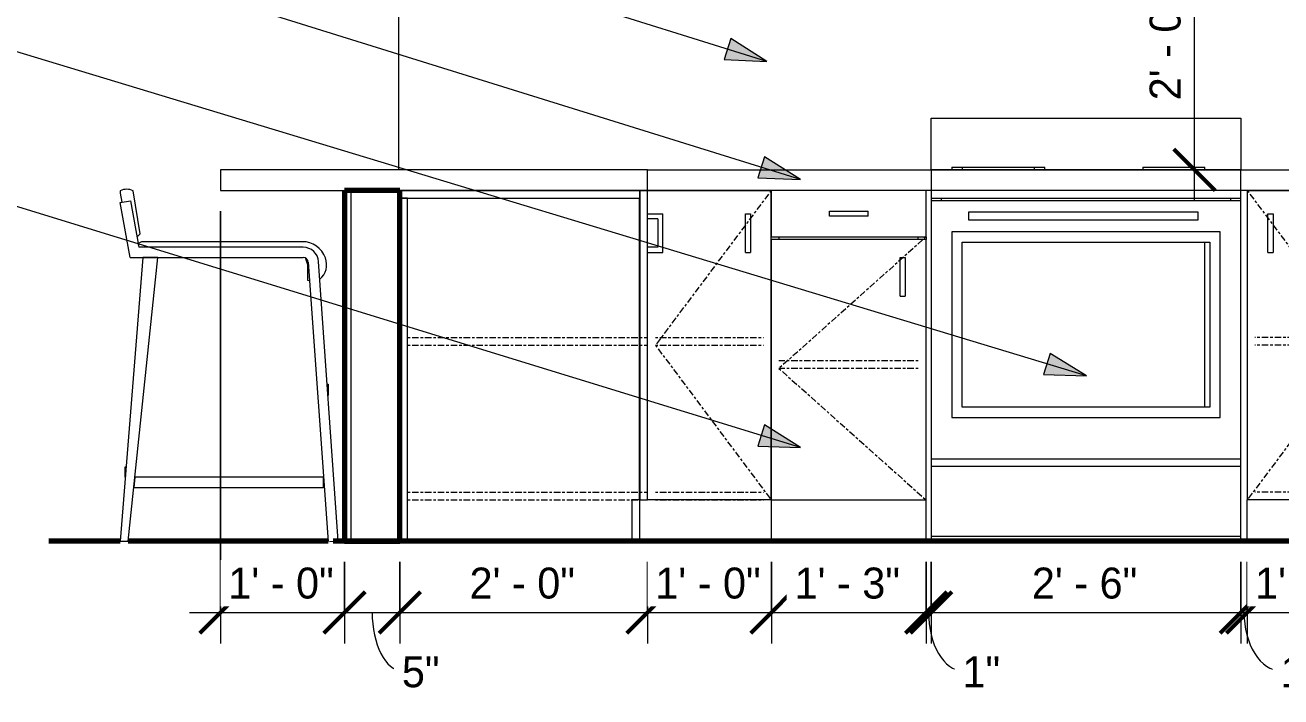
# Model space of a CAD drawing. Header units: inches. Extents: x 2887 to 5387, y 120 to 10852.
# Drawn here: x 3129.3 to 3251, y 120.9 to 186 of the extents above; entities that cross this region are included whole.
import ezdxf

# ---------------------------------------------------------------- set-up
doc = ezdxf.new("R2010")
doc.units = ezdxf.units.IN
doc.header["$MEASUREMENT"] = 0
doc.linetypes.add('Center', pattern=[1.25, 0.25, -0.1875, 0.625, -0.1875])
for name, color, linetype, lineweight in [('0-2', 10, 'Continuous', 5), ('A-ANNO-DIMS', 211, 'Continuous', 9), ('A-ANNO-DIMS-32', 211, 'Continuous', 9), ('A-FLOR-1', 7, 'Continuous', 70), ('A-WALL', 113, 'Continuous', 18), ('A-WALL-2', 113, 'Continuous', 70), ('A-WALL-3', 113, 'Continuous', 9), ('G-ANNO-TEXT', 231, 'Continuous', 9), ('I-FURN', 30, 'Continuous', 9), ('Q-CASE', 31, 'Continuous', 9), ('Q-CASE-1', 31, 'Center', 9), ('Q-SPCQ', 91, 'Continuous', 9)]:
    doc.layers.add(name, color=color, linetype=linetype, lineweight=lineweight)
doc.styles.add('Century Gothic', font='ufonts.com_century-gothic.ttf', dxfattribs={"height": 3})
doc.dimstyles.new('OD_1__HACK_2', dxfattribs={"dimscale": 12, "dimtxt": 3.132505, "dimasz": 0.333333, "dimexe": 0.25, "dimexo": 0.166667, "dimgap": 0.041667, "dimtad": 1, "dimdec": 0, "dimzin": 3, "dimdsep": 46, "dimlunit": 4, "dimtxsty": 'Century Gothic', "dimblk1": 'OBLIQUE', "dimblk2": 'OBLIQUE', "dimsah": 1, "dimcen": 0.09, "dimdle": 0.25, "dimazin": 0, "dimtfac": 1, "dimtdec": 4, "dimtix": 1, "dimtmove": 0, "dimatfit": 3, "dimfxl": 1, "dimtvp": 1, "dimtfill": 1, "dimfrac": 2, "dimtolj": 1, "dimtzin": 0, "dimarcsym": 2})
doc.dimstyles.new('OD_1__HACK_2_1', dxfattribs={"dimscale": 12, "dimtxt": 3.132505, "dimasz": 0.333333, "dimexe": 0.25, "dimexo": 0.166667, "dimgap": 0.041667, "dimtad": 1, "dimdec": 0, "dimzin": 3, "dimdsep": 46, "dimlunit": 4, "dimtxsty": 'Century Gothic', "dimblk1": 'OBLIQUE', "dimblk2": 'OBLIQUE', "dimsah": 1, "dimcen": 0.09, "dimdle": 0.25, "dimazin": 0, "dimtfac": 1, "dimtdec": 4, "dimtix": 1, "dimtmove": 1, "dimatfit": 3, "dimfxl": 1, "dimtvp": 1, "dimtfill": 1, "dimfrac": 2, "dimtolj": 1, "dimtzin": 0, "dimarcsym": 2})

# ---------------------------------------------------------------- blocks, each defined once
blk = doc.blocks.new('CTR - 1st Phase - Shell_rvt-2-2ND _ 3RD FLOOR - 1BD A - ADA TYPE B - KITCHEN BACK WALL')
at = {"layer": 'A-FLOR-1'}
for p, q in [((-10603.38, 136), (-10610.32, 136)), ((-10583.25, 136), (-10602.63, 136)), ((-10457.52, 136), (-10582.74, 136))]:
    blk.add_line(p, q, dxfattribs=at)
blk = doc.blocks.new('Bar_Stool_6722_1_ - Bar_Stool_6722_1_-1229311-2ND _ 3RD FLOOR - 1BD A - ADA TYPE B - KITCHEN BACK WALL')
at = {"layer": 'I-FURN'}
for p, q in [((-10603.38, 169.98), (-10603.38, 169.73)), ((-10603.38, 169.73), (-10603.23, 168.86)), ((-10601.47, 165.79), (-10602.14, 169.98)), ((-10603.38, 168.84), (-10602.39, 169.01)), ((-10602.44, 163.5), (-10603.38, 168.84)), ((-10602.39, 169.01), (-10601.6, 164.5)), ((-10601.79, 165.59), (-10601.64, 165.62)), ((-10601.64, 165.62), (-10601.47, 165.79)), ((-10601.34, 165.04), (-10601.65, 164.86)), ((-10601.65, 164.86), (-10601.64, 164.71)), ((-10585.66, 164.5), (-10601.6, 164.5)), ((-10585.75, 165.04), (-10601.34, 165.04)), ((-10601.2, 163.5), (-10603.38, 136)), ((-10602.63, 136), (-10599.74, 163.5)), ((-10602.44, 163.5), (-10585.66, 163.5)), ((-10599.74, 163.5), (-10601.2, 163.5)), ((-10585.44, 163.41), (-10585.25, 162.82)), ((-10582.25, 136.04), (-10584.16, 163.11)), ((-10585.25, 162.82), (-10585.25, 161.32)), ((-10585.16, 163.04), (-10583.24, 135.97)), ((-10585.25, 161.32), (-10585.04, 161.29)), ((-10583.32, 151.22), (-10583.24, 151.22)), ((-10583.24, 151.22), (-10583.24, 150.11)), ((-10602.92, 142.22), (-10602.92, 143.22)), ((-10602.92, 143.22), (-10602.81, 143.22)), ((-10602.89, 142.22), (-10602.92, 142.22)), ((-10601.98, 142.22), (-10602.08, 141.22)), ((-10602.08, 141.22), (-10583.69, 141.22)), ((-10583.69, 142.22), (-10601.98, 142.22)), ((-10583.69, 141.22), (-10583.69, 142.22)), ((-10603.38, 136), (-10602.63, 136)), ((-10583.12, 135.97), (-10582.25, 136.04))]:
    blk.add_line(p, q, dxfattribs=at)
for centre, radius, start, end in [((-10602.76, 168.61), 1.51, 65.6531, 114.3469), ((-10585.75, 162.64), 2.4, 20, 90), ((-10585.66, 163), 1.5, 4.0543, 90), ((-10585.66, 163), 0.5, 4.0543, 90), ((-10585.25, 162.82), 1.87, 310.3241, 20)]:
    blk.add_arc(centre, radius, start, end, dxfattribs=at)
blk = doc.blocks.new('Base Cabinet Corner 197 - Base Cabinet Corner 197-2569781-2ND _ 3RD FLOOR - 1BD A - ADA TYPE B - KITCHEN BACK WALL')
at = {"layer": 'Q-CASE'}
for p, q in [((-10494.16, 170), (-10482.18, 170)), ((-10494.16, 170), (-10494.16, 140)), ((-10481.41, 170), (-10482.18, 170)), ((-10482.18, 170), (-10482.18, 140)), ((-10481.41, 140), (-10481.41, 170)), ((-10458.16, 170), (-10481.41, 170)), ((-10481.41, 170), (-10481.41, 169.25)), ((-10481.41, 169.25), (-10458.16, 169.25)), ((-10458.16, 169.25), (-10458.91, 169.25)), ((-10458.91, 169.25), (-10458.91, 136)), ((-10458.16, 169.25), (-10458.16, 170)), ((-10458.16, 136), (-10458.16, 169.25)), ((-10492.15, 167.75), (-10491.66, 167.75)), ((-10492.15, 164), (-10492.15, 167.75)), ((-10491.66, 167.75), (-10491.66, 164)), ((-10483.66, 167.75), (-10482.18, 167.75)), ((-10483.66, 167.75), (-10483.66, 164)), ((-10483.16, 164.5), (-10483.16, 167.25)), ((-10482.18, 167.25), (-10483.16, 167.25)), ((-10482.18, 164.5), (-10483.16, 164.5)), ((-10492.15, 164), (-10491.66, 164)), ((-10483.66, 164), (-10482.18, 164)), ((-10494.16, 136), (-10494.16, 140)), ((-10482.18, 140), (-10494.16, 140)), ((-10482.18, 140), (-10481.41, 140)), ((-10480.65, 140), (-10481.41, 140)), ((-10481.41, 140), (-10481.41, 136)), ((-10480.65, 140), (-10481.41, 140)), ((-10481.41, 140), (-10481.41, 136)), ((-10480.65, 136), (-10480.65, 140)), ((-10480.65, 136), (-10480.65, 140)), ((-10481.41, 136), (-10480.65, 136)), ((-10481.41, 136), (-10480.65, 136)), ((-10458.91, 136), (-10458.16, 136))]:
    blk.add_line(p, q, dxfattribs=at)
at = {"layer": 'Q-CASE-1'}
for p, q in [((-10494.16, 170), (-10482.93, 155)), ((-10482.93, 155), (-10494.16, 140)), ((-10482.93, 155.75), (-10493.41, 155.75)), ((-10482.93, 155), (-10493.41, 155)), ((-10458.91, 155.75), (-10482.16, 155.75)), ((-10458.91, 155), (-10482.16, 155)), ((-10482.93, 140.75), (-10493.41, 140.75)), ((-10482.93, 140), (-10493.41, 140)), ((-10458.91, 140.75), (-10482.16, 140.75)), ((-10458.91, 140), (-10482.16, 140))]:
    blk.add_line(p, q, dxfattribs=at)
blk = doc.blocks.new('Base Cabinet Corner 197 - Base Cabinet Corner 197-2565125-2ND _ 3RD FLOOR - 1BD A - ADA TYPE B - KITCHEN BACK WALL')
at = {"layer": 'Q-CASE'}
for p, q in [((-10553.04, 170), (-10576.29, 170)), ((-10576.29, 170), (-10576.29, 169.25)), ((-10576.29, 169.25), (-10553.04, 169.25)), ((-10576.29, 169.25), (-10576.29, 136)), ((-10575.54, 169.25), (-10576.29, 169.25)), ((-10575.54, 136), (-10575.54, 169.25)), ((-10553.06, 140), (-10553.06, 169.25)), ((-10552.27, 170), (-10553.04, 170)), ((-10553.04, 170), (-10553.04, 140)), ((-10553.04, 169.25), (-10553.04, 170)), ((-10552.27, 140), (-10552.27, 170)), ((-10552.27, 170), (-10540.29, 170)), ((-10540.29, 140), (-10540.29, 170)), ((-10552.27, 167.75), (-10550.79, 167.75)), ((-10551.29, 167.25), (-10552.27, 167.25)), ((-10551.29, 167.25), (-10551.29, 164.5)), ((-10550.79, 164), (-10550.79, 167.75)), ((-10542.79, 167.75), (-10542.3, 167.75)), ((-10542.79, 164), (-10542.79, 167.75)), ((-10542.3, 167.75), (-10542.3, 164)), ((-10551.29, 164.5), (-10552.27, 164.5)), ((-10552.27, 164), (-10550.79, 164)), ((-10542.79, 164), (-10542.3, 164)), ((-10553.04, 140), (-10553.81, 140)), ((-10553.81, 140), (-10553.81, 136)), ((-10553.04, 140), (-10553.81, 140)), ((-10553.81, 140), (-10553.81, 136)), ((-10553.04, 136), (-10553.04, 140)), ((-10553.04, 136), (-10553.04, 140)), ((-10553.04, 140), (-10552.27, 140)), ((-10540.29, 140), (-10552.27, 140)), ((-10540.29, 140), (-10540.29, 136)), ((-10576.29, 136), (-10575.54, 136)), ((-10553.81, 136), (-10553.04, 136)), ((-10553.81, 136), (-10553.04, 136))]:
    blk.add_line(p, q, dxfattribs=at)
at = {"layer": 'Q-CASE-1'}
for p, q in [((-10540.29, 170), (-10551.52, 155)), ((-10575.54, 155.75), (-10552.29, 155.75)), ((-10575.54, 155), (-10552.29, 155)), ((-10551.52, 155.75), (-10541.04, 155.75)), ((-10551.52, 155), (-10540.29, 140)), ((-10551.52, 155), (-10541.04, 155)), ((-10575.54, 140.75), (-10552.29, 140.75)), ((-10575.54, 140), (-10552.29, 140)), ((-10551.52, 140.75), (-10541.04, 140.75)), ((-10551.52, 140), (-10541.04, 140))]:
    blk.add_line(p, q, dxfattribs=at)
blk = doc.blocks.new('Single Door 1 Drawer 211 - 211 Base Cabinet Single Door1 Drawer 15_-2709718-2ND _ 3RD FLOOR - 1BD A - ADA TYPE B - KITCHEN BACK WALL')
at = {"layer": 'Q-CASE'}
for p, q in [((-10525.29, 170), (-10540.29, 170)), ((-10540.29, 170), (-10540.29, 165.5)), ((-10525.29, 165.5), (-10525.29, 170)), ((-10534.66, 168), (-10530.91, 168)), ((-10534.66, 167.5), (-10534.66, 168)), ((-10530.91, 167.5), (-10530.91, 168)), ((-10530.91, 167.5), (-10534.66, 167.5)), ((-10540.29, 165.5), (-10525.29, 165.5)), ((-10525.29, 165.25), (-10540.29, 165.25)), ((-10540.29, 165.25), (-10540.29, 140)), ((-10539.54, 165.5), (-10539.54, 165.25)), ((-10526.04, 165.25), (-10526.04, 165.5)), ((-10525.29, 165.5), (-10525.29, 165.25)), ((-10525.29, 140), (-10525.29, 165.25)), ((-10527.79, 163.5), (-10527.3, 163.5)), ((-10527.79, 159.75), (-10527.79, 163.5)), ((-10527.3, 163.5), (-10527.3, 159.75)), ((-10527.79, 159.75), (-10527.3, 159.75)), ((-10540.29, 140), (-10525.29, 140)), ((-10525.29, 136), (-10525.29, 140))]:
    blk.add_line(p, q, dxfattribs=at)
at = {"layer": 'Q-CASE-1'}
for p, q in [((-10525.29, 165.5), (-10539.54, 152.75)), ((-10526.04, 153.5), (-10539.54, 153.5)), ((-10526.04, 152.75), (-10539.54, 152.75)), ((-10539.54, 152.75), (-10525.29, 140))]:
    blk.add_line(p, q, dxfattribs=at)
blk = doc.blocks.new('DIMBLOCK26-2ND _ 3RD FLOOR - 1BD A - ADA TYPE B - KITCHEN BACK WALL')
at = {"layer": 'A-ANNO-DIMS-32'}
for p, q in [((3148.28, 168), (3148.28, 126.09)), ((3148.28, 129.09), (3148.28, 168)), ((3160.28, 134), (3160.28, 126.09)), ((3160.28, 129.09), (3160.28, 134)), ((3145.28, 129.09), (3160.28, 129.09))]:
    blk.add_line(p, q, dxfattribs=at)
at = {"layer": 'A-ANNO-DIMS-32', "lineweight": 50}
for p, q in [((3148.28, 129.09), (3150.28, 131.09)), ((3160.28, 129.09), (3162.28, 131.09)), ((3148.28, 129.09), (3146.28, 127.09)), ((3160.28, 129.09), (3158.28, 127.09))]:
    blk.add_line(p, q, dxfattribs=at)
at = {"layer": 'A-ANNO-DIMS-32', "color": 0, "insert": (3149.03, 133.44), "char_height": 3, "width": 12.5897, "attachment_point": 1, "line_spacing_factor": 0.984502, "style": 'Century Gothic', "bg_fill": 3, "box_fill_scale": 1.25, "bg_fill_color": 256, "bg_fill_true_color": 13158600, "bg_fill_transparency": 0}
blk.add_mtext('1\' - 0"', dxfattribs=at)
blk = doc.blocks.new('_Oblique')
at = {"color": 0, "linetype": 'ByBlock', "lineweight": -2}
blk.add_line((-0.5, -0.5), (0.5, 0.5), dxfattribs=at)
blk = doc.blocks.new('DIMBLOCK27-2ND _ 3RD FLOOR - 1BD A - ADA TYPE B - KITCHEN BACK WALL')
at = {"layer": 'A-ANNO-DIMS-32'}
for p, q in [((3160.28, 134), (3160.28, 126.09)), ((3160.28, 129.09), (3160.28, 134)), ((3165.66, 134), (3165.66, 126.09)), ((3165.66, 129.09), (3165.66, 134)), ((3160.28, 129.09), (3165.66, 129.09))]:
    blk.add_line(p, q, dxfattribs=at)
at = {"layer": 'A-ANNO-DIMS-32', "lineweight": 50}
for p, q in [((3160.28, 129.09), (3162.28, 131.09)), ((3165.66, 129.09), (3167.66, 131.09)), ((3160.28, 129.09), (3158.28, 127.09)), ((3165.66, 129.09), (3163.66, 127.09))]:
    blk.add_line(p, q, dxfattribs=at)
at = {"layer": 'A-ANNO-DIMS-32'}
blk.add_ellipse((3165.85, 129.09), major_axis=(0, 5.63), ratio=0.511451, start_param=1.570796, end_param=3.141593, dxfattribs=at)
at = {"layer": 'A-ANNO-DIMS-32', "color": 0, "insert": (3165.85, 124.84), "char_height": 3, "width": 4.3557, "attachment_point": 1, "line_spacing_factor": 0.984502, "style": 'Century Gothic', "bg_fill": 3, "box_fill_scale": 1.25, "bg_fill_color": 256, "bg_fill_true_color": 13158600, "bg_fill_transparency": 0}
blk.add_mtext('5"', dxfattribs=at)
blk = doc.blocks.new('DIMBLOCK28-2ND _ 3RD FLOOR - 1BD A - ADA TYPE B - KITCHEN BACK WALL')
at = {"layer": 'A-ANNO-DIMS-32'}
for p, q in [((3165.66, 134), (3165.66, 126.09)), ((3165.66, 129.09), (3165.66, 134)), ((3189.66, 134), (3189.66, 126.09)), ((3189.66, 129.09), (3189.66, 134)), ((3165.66, 129.09), (3189.66, 129.09))]:
    blk.add_line(p, q, dxfattribs=at)
at = {"layer": 'A-ANNO-DIMS-32', "lineweight": 50}
for p, q in [((3165.66, 129.09), (3167.66, 131.09)), ((3189.66, 129.09), (3191.66, 131.09)), ((3165.66, 129.09), (3163.66, 127.09)), ((3189.66, 129.09), (3187.66, 127.09))]:
    blk.add_line(p, q, dxfattribs=at)
at = {"layer": 'A-ANNO-DIMS-32', "color": 0, "insert": (3172.41, 133.44), "char_height": 3, "width": 12.5897, "attachment_point": 1, "line_spacing_factor": 0.984502, "style": 'Century Gothic', "bg_fill": 3, "box_fill_scale": 1.25, "bg_fill_color": 256, "bg_fill_true_color": 13158600, "bg_fill_transparency": 0}
blk.add_mtext('2\' - 0"', dxfattribs=at)
blk = doc.blocks.new('DIMBLOCK29-2ND _ 3RD FLOOR - 1BD A - ADA TYPE B - KITCHEN BACK WALL')
at = {"layer": 'A-ANNO-DIMS-32'}
for p, q in [((3189.66, 134), (3189.66, 126.09)), ((3189.66, 129.09), (3189.66, 134)), ((3201.66, 134), (3201.66, 126.09)), ((3201.66, 129.09), (3201.66, 134)), ((3189.66, 129.09), (3201.66, 129.09))]:
    blk.add_line(p, q, dxfattribs=at)
at = {"layer": 'A-ANNO-DIMS-32', "lineweight": 50}
for p, q in [((3189.66, 129.09), (3191.66, 131.09)), ((3201.66, 129.09), (3203.66, 131.09)), ((3189.66, 129.09), (3187.66, 127.09)), ((3201.66, 129.09), (3199.66, 127.09))]:
    blk.add_line(p, q, dxfattribs=at)
at = {"layer": 'A-ANNO-DIMS-32', "color": 0, "insert": (3190.41, 133.44), "char_height": 3, "width": 12.5897, "attachment_point": 1, "line_spacing_factor": 0.984502, "style": 'Century Gothic', "bg_fill": 3, "box_fill_scale": 1.25, "bg_fill_color": 256, "bg_fill_true_color": 13158600, "bg_fill_transparency": 0}
blk.add_mtext('1\' - 0"', dxfattribs=at)
blk = doc.blocks.new('DIMBLOCK30-2ND _ 3RD FLOOR - 1BD A - ADA TYPE B - KITCHEN BACK WALL')
at = {"layer": 'A-ANNO-DIMS-32'}
for p, q in [((3201.66, 134), (3201.66, 126.09)), ((3201.66, 129.09), (3201.66, 134)), ((3216.66, 134), (3216.66, 126.09)), ((3216.66, 129.09), (3216.66, 134)), ((3201.66, 129.09), (3216.66, 129.09))]:
    blk.add_line(p, q, dxfattribs=at)
at = {"layer": 'A-ANNO-DIMS-32', "lineweight": 50}
for p, q in [((3201.66, 129.09), (3203.66, 131.09)), ((3216.66, 129.09), (3218.66, 131.09)), ((3201.66, 129.09), (3199.66, 127.09)), ((3216.66, 129.09), (3214.66, 127.09))]:
    blk.add_line(p, q, dxfattribs=at)
at = {"layer": 'A-ANNO-DIMS-32', "color": 0, "insert": (3203.91, 133.44), "char_height": 3, "width": 12.5897, "attachment_point": 1, "line_spacing_factor": 0.984502, "style": 'Century Gothic', "bg_fill": 3, "box_fill_scale": 1.25, "bg_fill_color": 256, "bg_fill_true_color": 13158600, "bg_fill_transparency": 0}
blk.add_mtext('1\' - 3"', dxfattribs=at)
blk = doc.blocks.new('DIMBLOCK31-2ND _ 3RD FLOOR - 1BD A - ADA TYPE B - KITCHEN BACK WALL')
at = {"layer": 'A-ANNO-DIMS-32'}
for p, q in [((3216.66, 134), (3216.66, 126.09)), ((3216.66, 129.09), (3216.66, 134)), ((3217.16, 134), (3217.16, 126.09)), ((3217.16, 129.09), (3217.16, 134)), ((3216.66, 129.09), (3217.16, 129.09))]:
    blk.add_line(p, q, dxfattribs=at)
at = {"layer": 'A-ANNO-DIMS-32', "lineweight": 50}
for p, q in [((3216.66, 129.09), (3218.66, 131.09)), ((3217.16, 129.09), (3219.16, 131.09)), ((3216.66, 129.09), (3214.66, 127.09)), ((3217.16, 129.09), (3215.16, 127.09))]:
    blk.add_line(p, q, dxfattribs=at)
at = {"layer": 'A-ANNO-DIMS-32'}
blk.add_ellipse((3220.18, 129.09), major_axis=(0, 5.63), ratio=0.581586, start_param=1.570796, end_param=3.141593, dxfattribs=at)
at = {"layer": 'A-ANNO-DIMS-32', "color": 0, "insert": (3220.18, 124.84), "char_height": 3, "width": 4.3557, "attachment_point": 1, "line_spacing_factor": 0.984502, "style": 'Century Gothic', "bg_fill": 3, "box_fill_scale": 1.25, "bg_fill_color": 256, "bg_fill_true_color": 13158600, "bg_fill_transparency": 0}
blk.add_mtext('1"', dxfattribs=at)
blk = doc.blocks.new('DIMBLOCK32-2ND _ 3RD FLOOR - 1BD A - ADA TYPE B - KITCHEN BACK WALL')
at = {"layer": 'A-ANNO-DIMS-32'}
for p, q in [((3217.16, 134), (3217.16, 126.09)), ((3217.16, 129.09), (3217.16, 134)), ((3247.16, 134), (3247.16, 126.09)), ((3247.16, 129.09), (3247.16, 134)), ((3217.16, 129.09), (3247.16, 129.09))]:
    blk.add_line(p, q, dxfattribs=at)
at = {"layer": 'A-ANNO-DIMS-32', "lineweight": 50}
for p, q in [((3217.16, 129.09), (3219.16, 131.09)), ((3247.16, 129.09), (3249.16, 131.09)), ((3217.16, 129.09), (3215.16, 127.09)), ((3247.16, 129.09), (3245.16, 127.09))]:
    blk.add_line(p, q, dxfattribs=at)
at = {"layer": 'A-ANNO-DIMS-32', "color": 0, "insert": (3226.91, 133.44), "char_height": 3, "width": 12.5897, "attachment_point": 1, "line_spacing_factor": 0.984502, "style": 'Century Gothic', "bg_fill": 3, "box_fill_scale": 1.25, "bg_fill_color": 256, "bg_fill_true_color": 13158600, "bg_fill_transparency": 0}
blk.add_mtext('2\' - 6"', dxfattribs=at)
blk = doc.blocks.new('DIMBLOCK33-2ND _ 3RD FLOOR - 1BD A - ADA TYPE B - KITCHEN BACK WALL')
at = {"layer": 'A-ANNO-DIMS-32'}
for p, q in [((3247.16, 134), (3247.16, 126.09)), ((3247.16, 129.09), (3247.16, 134)), ((3247.78, 134), (3247.78, 126.09)), ((3247.78, 129.09), (3247.78, 134)), ((3247.16, 129.09), (3247.78, 129.09))]:
    blk.add_line(p, q, dxfattribs=at)
at = {"layer": 'A-ANNO-DIMS-32', "lineweight": 50}
for p, q in [((3247.16, 129.09), (3249.16, 131.09)), ((3247.78, 129.09), (3249.78, 131.09)), ((3247.16, 129.09), (3245.16, 127.09)), ((3247.78, 129.09), (3245.78, 127.09))]:
    blk.add_line(p, q, dxfattribs=at)
at = {"layer": 'A-ANNO-DIMS-32'}
blk.add_ellipse((3251.01, 129.09), major_axis=(0, 5.63), ratio=0.627881, start_param=1.570796, end_param=3.141593, dxfattribs=at)
at = {"layer": 'A-ANNO-DIMS-32', "color": 0, "insert": (3251.01, 124.84), "char_height": 3, "width": 4.3557, "attachment_point": 1, "line_spacing_factor": 0.984502, "style": 'Century Gothic', "bg_fill": 3, "box_fill_scale": 1.25, "bg_fill_color": 256, "bg_fill_true_color": 13158600, "bg_fill_transparency": 0}
blk.add_mtext('1"', dxfattribs=at)
blk = doc.blocks.new('DIMBLOCK34-2ND _ 3RD FLOOR - 1BD A - ADA TYPE B - KITCHEN BACK WALL')
at = {"layer": 'A-ANNO-DIMS-32'}
for p, q in [((3247.78, 134), (3247.78, 126.09)), ((3247.78, 129.09), (3247.78, 134)), ((3259.79, 134), (3259.79, 126.09)), ((3259.79, 129.09), (3259.79, 134)), ((3247.78, 129.09), (3259.79, 129.09))]:
    blk.add_line(p, q, dxfattribs=at)
at = {"layer": 'A-ANNO-DIMS-32', "lineweight": 50}
for p, q in [((3247.78, 129.09), (3249.78, 131.09)), ((3259.79, 129.09), (3261.79, 131.09)), ((3247.78, 129.09), (3245.78, 127.09)), ((3259.79, 129.09), (3257.79, 127.09))]:
    blk.add_line(p, q, dxfattribs=at)
at = {"layer": 'A-ANNO-DIMS-32', "color": 0, "insert": (3248.54, 133.44), "char_height": 3, "width": 12.5897, "attachment_point": 1, "line_spacing_factor": 0.984502, "style": 'Century Gothic', "bg_fill": 3, "box_fill_scale": 1.25, "bg_fill_color": 256, "bg_fill_true_color": 13158600, "bg_fill_transparency": 0}
blk.add_mtext('1\' - 0"', dxfattribs=at)
blk = doc.blocks.new('DIMBLOCK36-2ND _ 3RD FLOOR - 1BD A - ADA TYPE B - KITCHEN BACK WALL')
at = {"layer": 'A-ANNO-DIMS-32'}
for p, q in [((3242.66, 169), (3242.66, 199)), ((3241.84, 196), (3245.66, 196)), ((3242.66, 196), (3241.84, 196)), ((3241.84, 172), (3245.66, 172)), ((3242.66, 172), (3241.84, 172))]:
    blk.add_line(p, q, dxfattribs=at)
at = {"layer": 'A-ANNO-DIMS-32', "lineweight": 50}
for p, q in [((3242.66, 196), (3240.66, 198)), ((3242.66, 196), (3244.66, 194)), ((3242.66, 172), (3240.66, 174)), ((3242.66, 172), (3244.66, 170))]:
    blk.add_line(p, q, dxfattribs=at)
at = {"layer": 'A-ANNO-DIMS-32', "color": 0, "insert": (3238.32, 178.75), "char_height": 3, "width": 12.5897, "attachment_point": 1, "rotation": 90, "line_spacing_factor": 0.984502, "style": 'Century Gothic', "bg_fill": 3, "box_fill_scale": 1.25, "bg_fill_color": 256, "bg_fill_true_color": 13158600, "bg_fill_transparency": 0}
blk.add_mtext('2\' - 0"', dxfattribs=at)

msp = doc.modelspace()

# ---------------------------------------------------------------- hatches: boundary and pattern name
at = {"layer": 'G-ANNO-TEXT'}
for points in [[(3201.21, 182.52), (3197.72, 184.74), (3197.08, 182.69)], [(3204.5, 171.07), (3201, 173.28), (3200.36, 171.24)], [(3232.19, 152.02), (3228.67, 154.21), (3228.05, 152.15)], [(3204.5, 145.07), (3200.99, 147.27), (3200.36, 145.22)]]:
    msp.add_hatch(color=256, dxfattribs=at).paths.add_polyline_path(points, flags=0)

# ---------------------------------------------------------------- linework, layer by layer
at = {"layer": 'A-WALL'}
for p, q in [((3165.52, 190), (3165.52, 172)), ((3160.91, 170), (3160.91, 136))]:
    msp.add_line(p, q, dxfattribs=at)
at = {"layer": 'A-WALL-2'}
for p, q in [((3165.66, 170), (3160.28, 170)), ((3160.28, 170), (3160.28, 136)), ((3165.66, 136), (3165.66, 170)), ((3160.28, 136), (3165.66, 136))]:
    msp.add_line(p, q, dxfattribs=at)
at = {"layer": 'A-WALL-3'}
for p, q in [((3189.66, 172), (3148.28, 172)), ((3148.28, 172), (3148.28, 170)), ((3189.66, 170), (3189.66, 172)), ((3189.66, 172), (3259.79, 172)), ((3148.28, 170), (3189.66, 170)), ((3259.76, 170), (3189.67, 170))]:
    msp.add_line(p, q, dxfattribs=at)
at = {"layer": 'G-ANNO-TEXT'}
for p, q in [((3201.21, 182.52), (3127.04, 205.72)), ((3204.5, 171.07), (3127.04, 195.2)), ((3197.72, 184.74), (3197.08, 182.69)), ((3201.21, 182.52), (3197.72, 184.74)), ((3197.08, 182.69), (3201.21, 182.52)), ((3201, 173.28), (3200.36, 171.24)), ((3204.5, 171.07), (3201, 173.28)), ((3200.36, 171.24), (3204.5, 171.07)), ((3228.67, 154.21), (3228.05, 152.15)), ((3232.19, 152.02), (3228.67, 154.21)), ((3228.05, 152.15), (3232.19, 152.02)), ((3200.99, 147.27), (3200.36, 145.22)), ((3204.5, 145.07), (3200.99, 147.27)), ((3200.36, 145.22), (3204.5, 145.07))]:
    msp.add_line(p, q, dxfattribs=at)
at = {"layer": 'Q-SPCQ'}
for p, q in [((3217.16, 172), (3217.16, 177)), ((3217.16, 177), (3247.16, 177)), ((3247.16, 177), (3247.16, 172)), ((3247.16, 172), (3217.16, 172)), ((3217.16, 172), (3217.16, 169.26)), ((3219.16, 172.25), (3219.16, 172)), ((3219.16, 172.25), (3220.14, 172.25)), ((3220.16, 172.25), (3220.16, 172)), ((3220.16, 172.25), (3227.16, 172.25)), ((3227.16, 172), (3227.16, 172.25)), ((3227.17, 172.25), (3228.16, 172.25)), ((3228.16, 172), (3228.16, 172.25)), ((3237.66, 172.25), (3237.66, 172)), ((3237.66, 172.25), (3243.66, 172.25)), ((3243.66, 172), (3243.66, 172.25)), ((3247.16, 169.26), (3247.16, 172)), ((3217.16, 169.26), (3247.16, 169.26)), ((3217.16, 169.26), (3217.16, 169.01)), ((3218.16, 169.01), (3218.16, 169.26)), ((3246.16, 169.26), (3246.16, 169.01)), ((3247.16, 169.01), (3247.16, 169.26)), ((3247.16, 169.01), (3217.16, 169.01)), ((3217.16, 169.01), (3217.16, 144)), ((3247.16, 144), (3247.16, 169.01)), ((3243.03, 167.9), (3220.76, 167.9)), ((3220.76, 167.9), (3220.76, 167.15)), ((3220.76, 167.15), (3243.03, 167.15)), ((3243.03, 167.15), (3243.03, 167.9)), ((3245.16, 166), (3219.16, 166)), ((3219.16, 166), (3219.16, 148)), ((3245.16, 148), (3245.16, 166)), ((3220.16, 149), (3220.16, 165)), ((3220.16, 165), (3244.16, 165)), ((3243.66, 149), (3243.66, 165)), ((3244.16, 165), (3244.16, 149)), ((3244.16, 149), (3220.16, 149)), ((3219.16, 148), (3245.16, 148)), ((3217.16, 144), (3247.16, 144)), ((3217.16, 144), (3217.16, 143.25)), ((3247.16, 143.25), (3247.16, 144)), ((3247.16, 143.25), (3217.16, 143.25)), ((3217.16, 143.25), (3217.16, 136.5)), ((3247.16, 136.5), (3247.16, 143.25)), ((3217.16, 136.5), (3247.16, 136.5)), ((3217.16, 136.5), (3217.16, 136)), ((3247.16, 136), (3247.16, 136.5))]:
    msp.add_line(p, q, dxfattribs=at)

# ---------------------------------------------------------------- block references
at = {"layer": '0-2'}
msp.add_blockref('CTR - 1st Phase - Shell_rvt-2-2ND _ 3RD FLOOR - 1BD A - ADA TYPE B - KITCHEN BACK WALL', (13741.94, 0), dxfattribs=at)
at = {"layer": 'I-FURN'}
msp.add_blockref('Bar_Stool_6722_1_ - Bar_Stool_6722_1_-1229311-2ND _ 3RD FLOOR - 1BD A - ADA TYPE B - KITCHEN BACK WALL', (13741.94, 0), dxfattribs=at)
at = {"layer": 'Q-CASE'}
for name in ['Base Cabinet Corner 197 - Base Cabinet Corner 197-2565125-2ND _ 3RD FLOOR - 1BD A - ADA TYPE B - KITCHEN BACK WALL', 'Single Door 1 Drawer 211 - 211 Base Cabinet Single Door1 Drawer 15_-2709718-2ND _ 3RD FLOOR - 1BD A - ADA TYPE B - KITCHEN BACK WALL', 'Base Cabinet Corner 197 - Base Cabinet Corner 197-2569781-2ND _ 3RD FLOOR - 1BD A - ADA TYPE B - KITCHEN BACK WALL']:
    msp.add_blockref(name, (13741.94, 0), dxfattribs=at)

# ---------------------------------------------------------------- next in the draw order: dimensions: what is measured, and where the dimension line sits
at = {"layer": 'A-ANNO-DIMS'}
dim = msp.add_linear_dim(base=(3242.66, 196), p1=(3239.84, 172), p2=(3239.84, 196), angle=90, dimstyle='OD_1__HACK_2', override={"dimpost": '<>', "dimfxl": 24}, dxfattribs=at)
dim.commit()
dim.dimension.update_dxf_attribs({"geometry": 'DIMBLOCK36-2ND _ 3RD FLOOR - 1BD A - ADA TYPE B - KITCHEN BACK WALL', "text_midpoint": (3240.59, 184)})
dim = msp.add_linear_dim(base=(3160.28, 129.09), p1=(3148.28, 170), p2=(3160.28, 136), dimstyle='OD_1__HACK_2', override={"dimpost": '<>', "dimfxl": 36.055513}, dxfattribs=at)
dim.commit()
dim.dimension.update_dxf_attribs({"geometry": 'DIMBLOCK26-2ND _ 3RD FLOOR - 1BD A - ADA TYPE B - KITCHEN BACK WALL', "text_midpoint": (3154.28, 131.17)})

# ---------------------------------------------------------------- next in the draw order: linework, layer by layer
at = {"layer": 'G-ANNO-TEXT'}
for p, q in [((3232.19, 152.02), (3127.04, 183.89)), ((3204.5, 145.07), (3127.04, 168.89))]:
    msp.add_line(p, q, dxfattribs=at)

# ---------------------------------------------------------------- next in the draw order: dimensions: what is measured, and where the dimension line sits
at = {"layer": 'A-ANNO-DIMS'}
dim = msp.add_linear_dim(base=(3165.66, 129.09), p1=(3160.28, 136), p2=(3165.66, 136), dimstyle='OD_1__HACK_2_1', override={"dimpost": '<>', "dimfxl": 5.375}, dxfattribs=at)
dim.commit()
dim.dimension.update_dxf_attribs({"geometry": 'DIMBLOCK27-2ND _ 3RD FLOOR - 1BD A - ADA TYPE B - KITCHEN BACK WALL', "text_midpoint": (3168.03, 122.84), "dimtype": 160})

# ---------------------------------------------------------------- next in the draw order: dimensions: what is measured, and where the dimension line sits
dim = msp.add_linear_dim(base=(3189.66, 129.09), p1=(3165.66, 136), p2=(3189.66, 136), dimstyle='OD_1__HACK_2', override={"dimpost": '<>', "dimfxl": 24}, dxfattribs=at)
dim.commit()
dim.dimension.update_dxf_attribs({"geometry": 'DIMBLOCK28-2ND _ 3RD FLOOR - 1BD A - ADA TYPE B - KITCHEN BACK WALL', "text_midpoint": (3177.66, 131.17)})

# ---------------------------------------------------------------- next in the draw order: dimensions: what is measured, and where the dimension line sits
dim = msp.add_linear_dim(base=(3201.66, 129.09), p1=(3189.66, 136), p2=(3201.66, 136), dimstyle='OD_1__HACK_2', override={"dimpost": '<>', "dimfxl": 12}, dxfattribs=at)
dim.commit()
dim.dimension.update_dxf_attribs({"geometry": 'DIMBLOCK29-2ND _ 3RD FLOOR - 1BD A - ADA TYPE B - KITCHEN BACK WALL', "text_midpoint": (3195.66, 131.17)})

# ---------------------------------------------------------------- next in the draw order: dimensions: what is measured, and where the dimension line sits
dim = msp.add_linear_dim(base=(3216.66, 129.09), p1=(3201.66, 136), p2=(3216.66, 136), dimstyle='OD_1__HACK_2', override={"dimpost": '<>', "dimfxl": 15}, dxfattribs=at)
dim.commit()
dim.dimension.update_dxf_attribs({"geometry": 'DIMBLOCK30-2ND _ 3RD FLOOR - 1BD A - ADA TYPE B - KITCHEN BACK WALL', "text_midpoint": (3209.16, 131.17)})

# ---------------------------------------------------------------- next in the draw order: dimensions: what is measured, and where the dimension line sits
dim = msp.add_linear_dim(base=(3217.15520258, 129.09131602), p1=(3216.65520258, 136), p2=(3217.15520258, 136), dimstyle='OD_1__HACK_2_1', override={"dimpost": '<>', "dimfxl": 0.5}, dxfattribs=at)
dim.commit()
dim.dimension.update_dxf_attribs({"geometry": 'DIMBLOCK31-2ND _ 3RD FLOOR - 1BD A - ADA TYPE B - KITCHEN BACK WALL', "text_midpoint": (3222.3601879, 122.84049751), "dimtype": 160})

# ---------------------------------------------------------------- next in the draw order: dimensions: what is measured, and where the dimension line sits
dim = msp.add_linear_dim(base=(3247.16, 129.09), p1=(3217.16, 136), p2=(3247.16, 136), dimstyle='OD_1__HACK_2', override={"dimpost": '<>', "dimfxl": 30}, dxfattribs=at)
dim.commit()
dim.dimension.update_dxf_attribs({"geometry": 'DIMBLOCK32-2ND _ 3RD FLOOR - 1BD A - ADA TYPE B - KITCHEN BACK WALL', "text_midpoint": (3232.16, 131.17)})

# ---------------------------------------------------------------- next in the draw order: dimensions: what is measured, and where the dimension line sits
dim = msp.add_linear_dim(base=(3247.78, 129.09), p1=(3247.16, 136), p2=(3247.78, 136), dimstyle='OD_1__HACK_2_1', override={"dimpost": '<>', "dimfxl": 0.625}, dxfattribs=at)
dim.commit()
dim.dimension.update_dxf_attribs({"geometry": 'DIMBLOCK33-2ND _ 3RD FLOOR - 1BD A - ADA TYPE B - KITCHEN BACK WALL', "text_midpoint": (3253.18, 122.84), "dimtype": 160})

# ---------------------------------------------------------------- next in the draw order: dimensions: what is measured, and where the dimension line sits
dim = msp.add_linear_dim(base=(3259.79, 129.09), p1=(3247.78, 136), p2=(3259.79, 136), dimstyle='OD_1__HACK_2', override={"dimpost": '<>', "dimfxl": 12.00918}, dxfattribs=at)
dim.commit()
dim.dimension.update_dxf_attribs({"geometry": 'DIMBLOCK34-2ND _ 3RD FLOOR - 1BD A - ADA TYPE B - KITCHEN BACK WALL', "text_midpoint": (3253.78, 131.17)})

doc.saveas('drawing.dxf')
